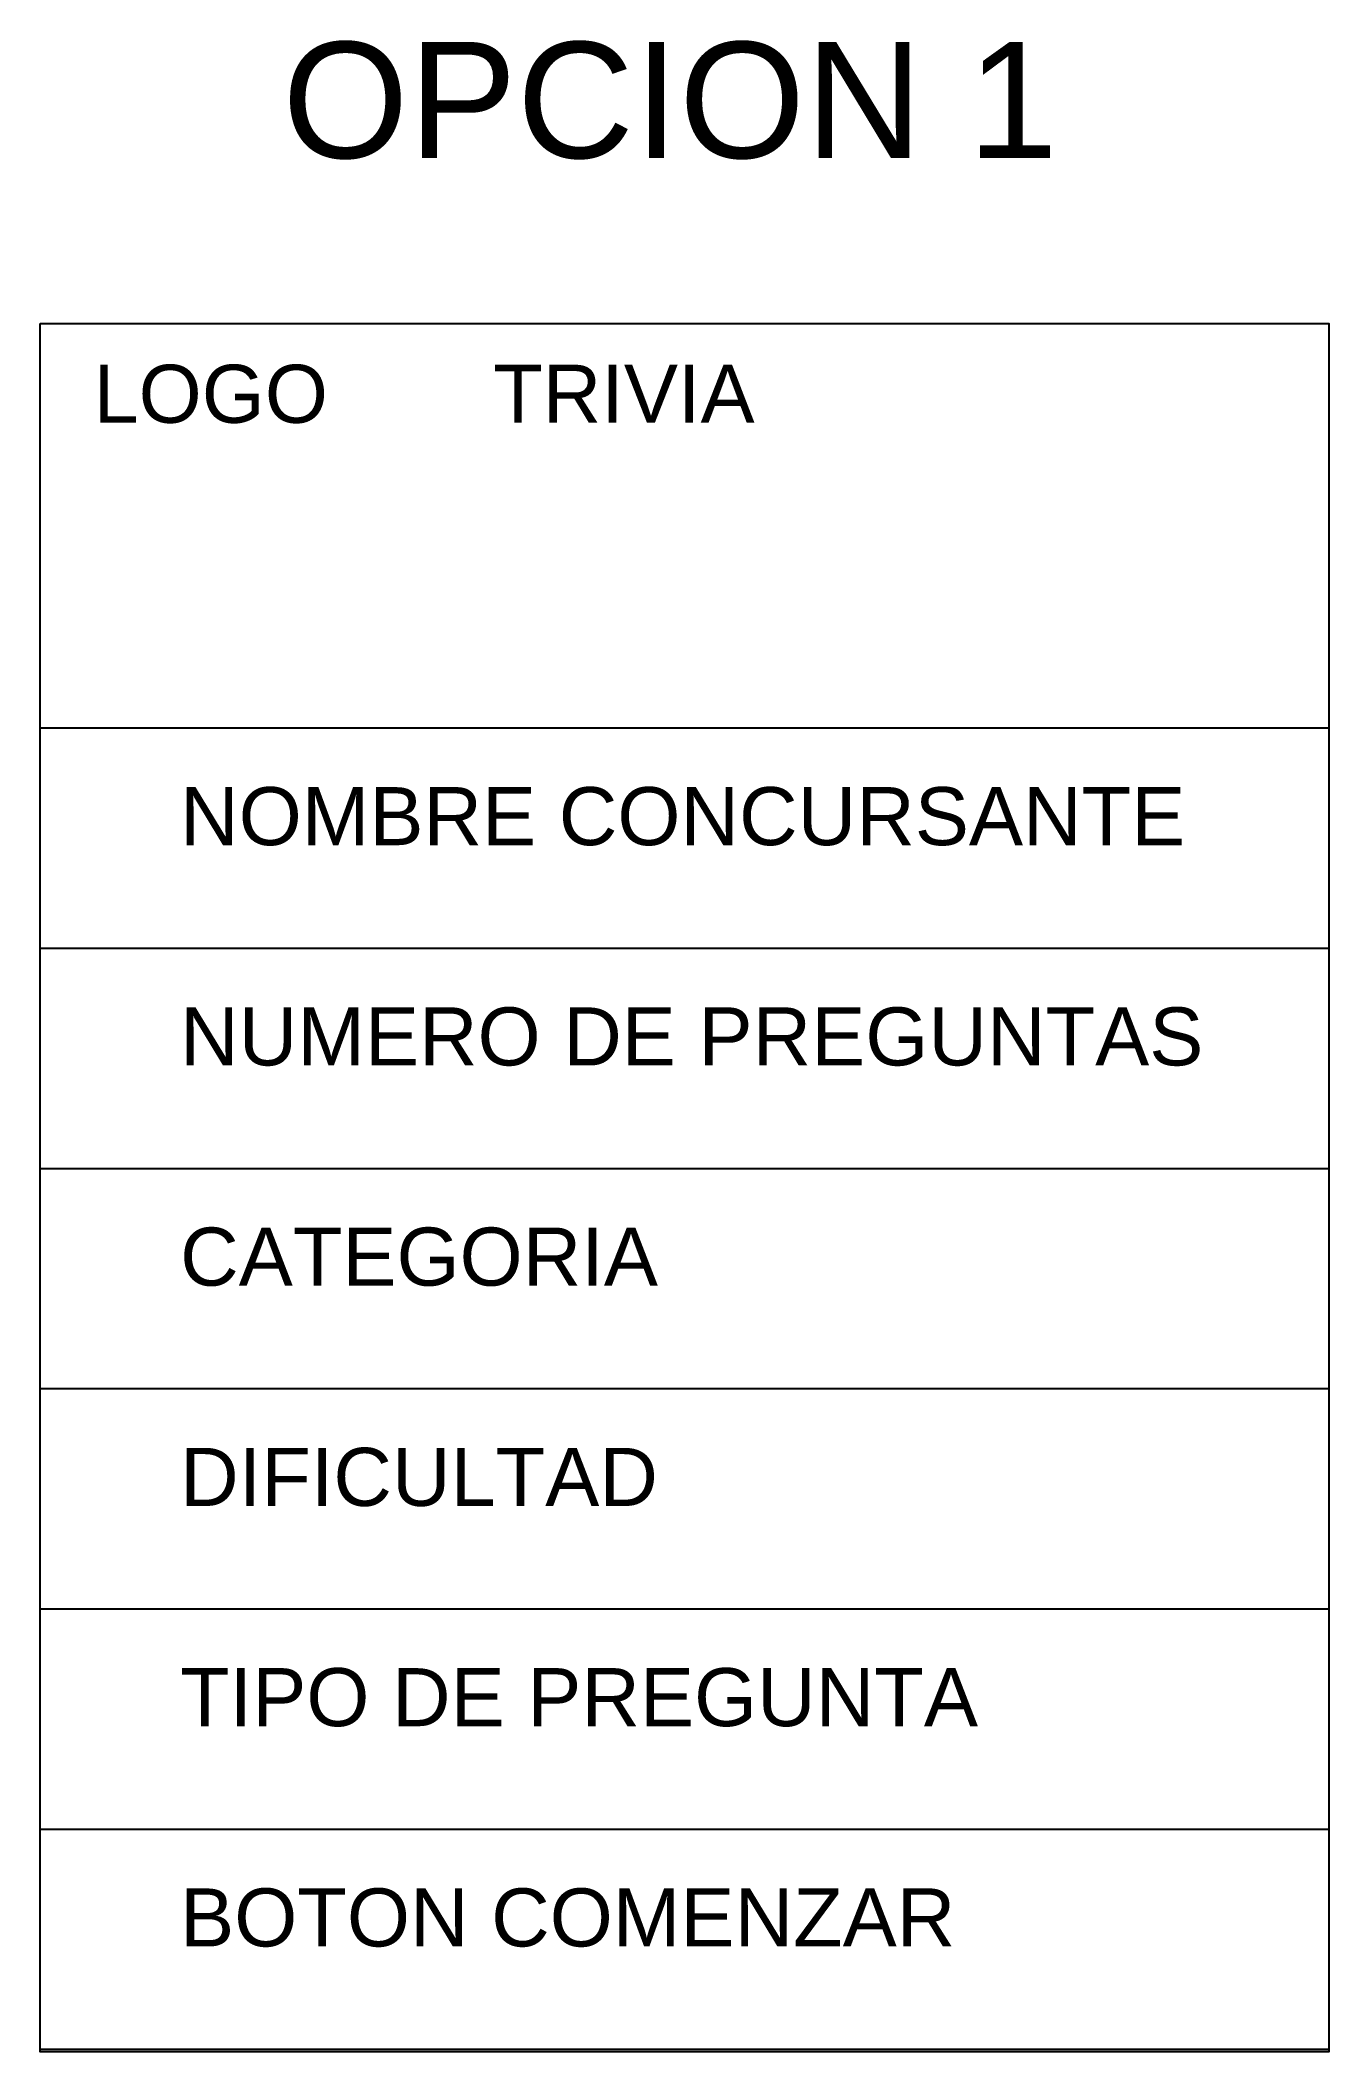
# Model space of a CAD drawing. Header units: millimetres. Extents: x -163 to 29190, y -1430 to 3972.
# Drawn here: x -163 to 2055, y -345 to 3119 of the extents above.
import ezdxf

# ---------------------------------------------------------------- set-up
doc = ezdxf.new("R2010")
doc.units = ezdxf.units.MM
doc.styles.get("Standard").update_dxf_attribs({"font": 'arial.ttf'})

msp = doc.modelspace()

# ---------------------------------------------------------------- linework, layer by layer
for points in [[(-163.4, 2630.6), (2055, 2630.6), (2055, -345.2), (-163.4, -345.2)], [(-163.4, 1934.6), (2055, 1934.6), (2055, -341.1), (-163.4, -341.1)]]:
    msp.add_lwpolyline(points, close=True)
for points in [[(-163.4, 1555.3), (2055, 1555.3)], [(-163.4, 1176), (2055, 1176)], [(-163.4, 796.8), (2055, 796.8)], [(-163.4, 417.5), (2055, 417.5)], [(-163.4, 38.2), (2055, 38.2)]]:
    msp.add_lwpolyline(points)

# ---------------------------------------------------------------- texts
at = {"attachment_point": 1}
for s, width, insert, char_height in [('OPCION 1', 9655.753, (253.4, 3115.7), 200), ('LOGO', 1471.999, (-71.7, 2559.8), 100), ('TRIVIA', 1471.999, (616.4, 2559.8), 100), ('NOMBRE CONCURSANTE', 2563.421, (77.4, 1832.5), 100), ('NUMERO DE PREGUNTAS', 2563.421, (77.4, 1453.2), 100), ('CATEGORIA', 1471.999, (77.4, 1074), 100), ('DIFICULTAD', 1471.999, (77.4, 694.7), 100), ('TIPO DE PREGUNTA', 1471.999, (77.4, 315.4), 100), ('BOTON COMENZAR', 2563.421, (77.4, -63.9), 100)]:
    msp.add_mtext_dynamic_manual_height_columns(s, width=width, gutter_width=12.5, heights=[0], dxfattribs=dict(at, insert=insert, char_height=char_height))

doc.saveas('drawing.dxf')
